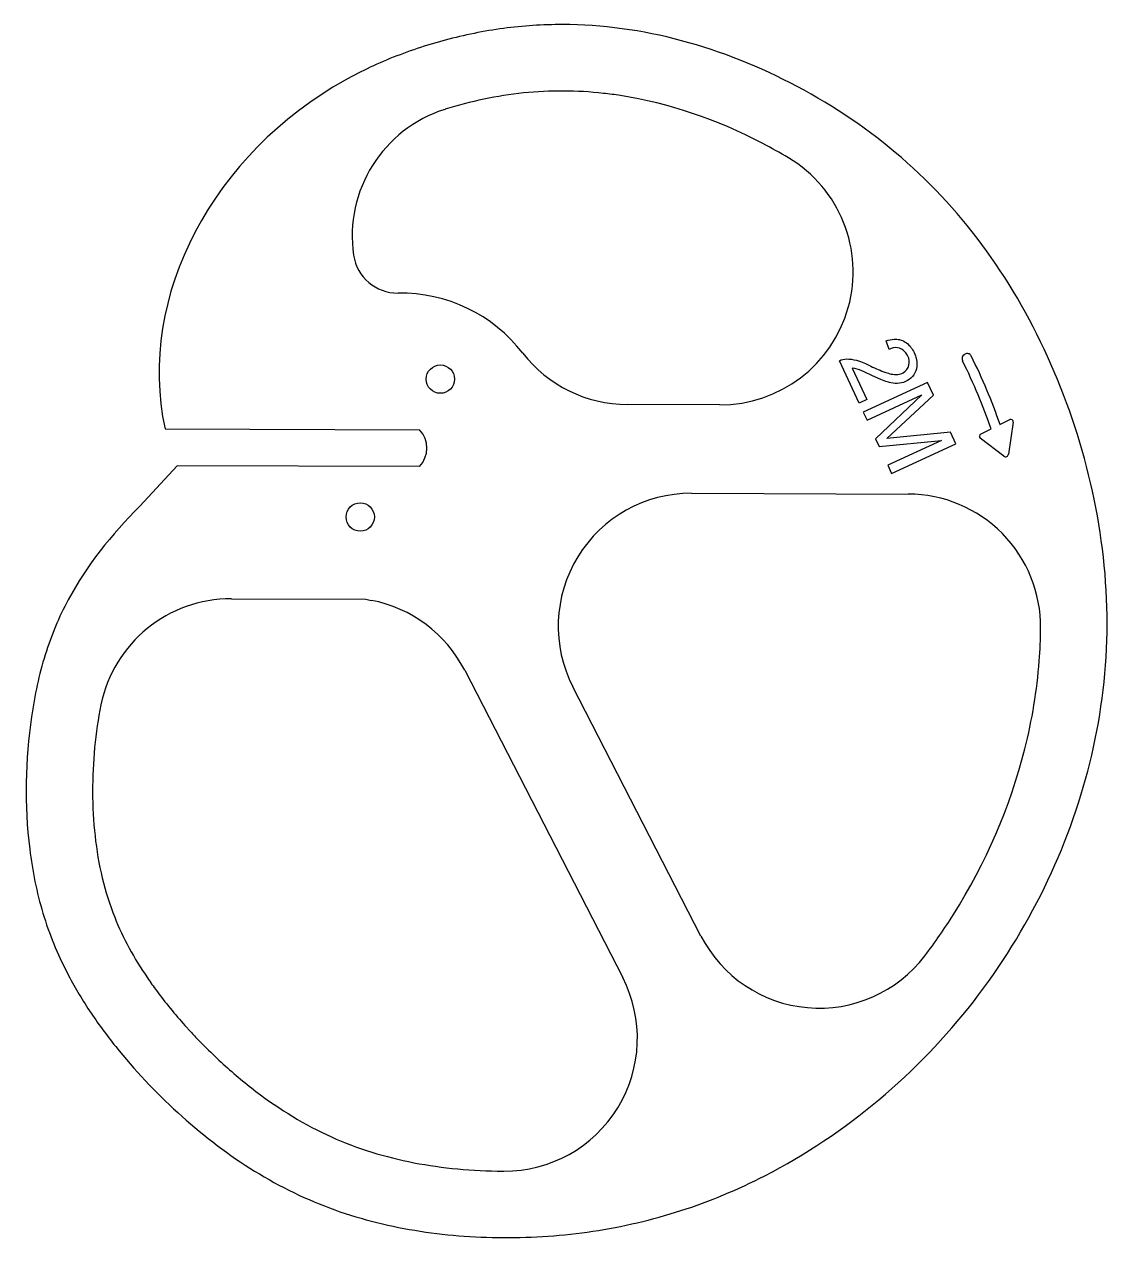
# Model space of a CAD drawing. Header units: millimetres. Extents: x -799 to -555, y -948 to -674.
import ezdxf

# ---------------------------------------------------------------- set-up
doc = ezdxf.new("R2010")
doc.units = ezdxf.units.MM
doc.header["$MEASUREMENT"] = 0

msp = doc.modelspace()

# ---------------------------------------------------------------- linework, layer by layer
for p, q in [((-587.02, -748.42), (-586.87, -748.32)), ((-642.2, -759.72), (-663.09, -759.65)), ((-578.94, -764.17), (-576.71, -763.07)), ((-575.96, -763.61), (-577.03, -770.89)), ((-767.49, -765.17), (-710.01, -765.35)), ((-583.31, -766.34), (-580.95, -765.17)), ((-578.06, -771.31), (-583.4, -767.24)), ((-764.72, -773.47), (-773.19, -782.57)), ((-710.04, -773.65), (-764.72, -773.47)), ((-648.6, -779.7), (-599.67, -779.86)), ((-752.49, -803.51), (-722.14, -803.61)), ((-699.82, -819.62), (-664.14, -889.01)), ((-646.46, -879.65), (-675.38, -823.42))]:
    msp.add_line(p, q)
msp.add_lwpolyline([(-604.66, -745.29, -0.072873), (-602.85, -744.91, -0.068322), (-601.63, -745.01, -0.163829), (-599.26, -746.49, -0.054664), (-598.5, -747.62, -0.047043), (-597.92, -748.98, -0.10809), (-597.72, -751.11, -0.237851), (-599.85, -754.27, -0.190201), (-603.57, -754.75, -0.028688), (-604.72, -754.43), (-605.82, -754.02), (-607.7, -753.21), (-609.59, -752.29), (-610.7, -751.8), (-611.69, -751.5), (-612.33, -751.44), (-609.04, -758.56), (-610.75, -759.35), (-615.19, -749.76, -0.115786), (-613.6, -749.38, -0.075685), (-611.38, -749.67), (-610.43, -749.98), (-609.34, -750.42), (-608.11, -750.99, 0.028932), (-604.73, -752.43, 0.030452), (-603.55, -752.77, 0.072912), (-602.02, -752.87, 0.106236), (-600.79, -752.49, 0.404996), (-599.77, -748.71, 0.078734), (-600.4, -747.74, 0.344499), (-604, -747.21)], format="xyb", close=True)
msp.add_lwpolyline([(-593.96, -757.54), (-595.3, -754.65), (-609.83, -761.37), (-608.97, -763.22), (-596.61, -757.5), (-607.03, -767.42), (-606.22, -769.15), (-592.12, -767.75), (-604.27, -773.37), (-603.42, -775.22), (-588.89, -768.51), (-590.09, -765.92), (-604.53, -767.31)], close=True)
at = {"linetype": 'ByBlock'}
for centre in [(-705.31, -753.93), (-723.41, -785.05)]:
    msp.add_circle(centre, 3.2, dxfattribs=at)
for centre, radius, start, end in [((-695.22, -721.63), 30, 107.5165, 188.2305), ((-642.1, -729.72), 30, -90.1856, 59.142), ((-715.01, -724.49), 10, 188.2305, 270.8308), ((-714.36, -769.49), 35, 37.7942, 90.8308), ((-662.99, -729.65), 30, 217.7942, 269.8144), ((-586.4, -749.32), 1.1, 124.495, 206.473), ((-586.32, -749.12), 0.971, 26.5376, 124.4956), ((-576.48, -763.53), 0.517, -8.3214, 116.3526), ((-714.36, -769.49), 6, -43.9478, 43.5766), ((-583.07, -766.82), 0.53, 116.3526, 232.6475), ((-577.67, -770.79), 0.648, 232.6475, 351.6786), ((-648.7, -809.7), 30, 89.8144, 207.2139), ((-599.76, -809.86), 30, -0.5846, 89.8144), ((-752.59, -833.51), 30, 89.8144, 168.4216), ((-714.36, -769.49), 35, 257.1613, 259.234), ((-726.5, -833.34), 30, 27.2139, 79.234), ((-619.78, -865.93), 30, 207.2139, 322.7158), ((-690.82, -902.73), 30, -90.2515, 27.2139)]:
    msp.add_arc(centre, radius, start, end)
for centre, major_axis, ratio, start_param, end_param in [((-695.02, -771.58), (-106.93, 71.28), 0.758936, 3.92166, 4.0652), ((-683.43, -769.87), (-94.34, 76.35), 0.752268, 4.018189, 4.168194)]:
    msp.add_ellipse(centre, major_axis=major_axis, ratio=ratio, start_param=start_param, end_param=end_param)
for points, knots in [([(-773.19, -782.57), (-779.68, -789.17), (-787.97, -799.39), (-794.91, -815.9), (-798.97, -834.67), (-799.38, -855.26), (-795.5, -874.67), (-790.56, -886.69), (-784.7, -896.57), (-776.76, -907.35), (-764.97, -919.87), (-748.65, -932.64), (-730.54, -941.73), (-711.2, -946.64), (-691.15, -948.22), (-670.82, -946.83), (-650.84, -942.18), (-628.61, -932.91), (-605.57, -917.42), (-584.05, -895.07), (-567.96, -869.11), (-557.61, -840.86), (-553.59, -811.18), (-556.65, -780.85), (-565.83, -751.78), (-580.14, -725.68), (-599.11, -704.25), (-622.7, -687.81), (-649.05, -676.85), (-671.6, -673.38), (-689.46, -674.25), (-702.67, -676.71), (-715.35, -680.74), (-754.23, -698.93), (-773.97, -735.01), (-767.49, -765.17)], [17.814015, 17.814015, 17.814015, 17.814015, 58.274804, 78.505201, 98.735599, 139.196393, 159.426791, 179.657188, 193.14412, 206.631052, 233.604915, 260.578778, 287.552641, 314.526504, 341.500368, 368.474231, 395.448094, 422.421957, 462.882752, 503.343547, 543.804342, 584.265137, 624.725932, 665.186726, 705.647521, 746.108316, 786.569111, 827.029906, 867.490701, 907.951496, 928.181893, 948.41229, 968.642688, 988.873085, 1150.716265, 1150.716265, 1150.716265, 1150.716265]), ([(-626.72, -703.97), (-628.62, -702.83), (-630.56, -701.75), (-632.52, -700.72), (-642.81, -695.35), (-653.75, -691.62), (-664.62, -689.92), (-665.91, -689.72), (-667.19, -689.55), (-668.48, -689.41), (-674.54, -688.73), (-680.56, -688.71), (-686.54, -689.33), (-689.54, -689.64), (-692.52, -690.1), (-695.49, -690.72), (-698.44, -691.34), (-701.4, -692.13), (-704.25, -693.02)], [954.483836, 954.483836, 954.483836, 954.483836, 967.016648, 967.016648, 967.016648, 1032.855993, 1032.855993, 1032.855993, 1040.667007, 1040.667007, 1040.667007, 1077.473433, 1077.473433, 1077.473433, 1095.915097, 1095.915097, 1095.915097, 1114.307286, 1114.307286, 1114.307286, 1114.307286]), ([(-595.91, -884.11), (-593.61, -881.09), (-591.45, -877.97), (-589.43, -874.77), (-582.1, -863.18), (-576.62, -850.48), (-573.33, -837.4), (-571.68, -830.86), (-570.57, -824.22), (-570.07, -817.53), (-569.89, -815.08), (-569.79, -812.62), (-569.76, -810.17)], [578.456727, 578.456727, 578.456727, 578.456727, 598.801405, 598.801405, 598.801405, 672.43774, 672.43774, 672.43774, 709.244496, 709.244496, 709.244496, 722.72609, 722.72609, 722.72609, 722.72609]), ([(-781.98, -827.49), (-782.61, -830.59), (-783.08, -833.81), (-783.39, -837.1), (-783.7, -840.39), (-783.86, -843.76), (-783.85, -847.1), (-783.82, -853.79), (-783.14, -860.4), (-781.68, -866.52), (-780.94, -869.59), (-780.01, -872.53), (-778.86, -875.4), (-776.97, -880.12), (-774.47, -884.66), (-771.43, -889.12), (-770.78, -890.08), (-770.1, -891.03), (-769.4, -891.98), (-767.43, -894.66), (-765.25, -897.31), (-762.98, -899.85), (-762.84, -900), (-762.7, -900.16), (-762.56, -900.32), (-762.41, -900.48), (-762.27, -900.64), (-762.12, -900.8), (-761.83, -901.12), (-761.54, -901.43), (-761.25, -901.74), (-760.67, -902.37), (-760.07, -902.99), (-759.47, -903.61), (-758.26, -904.84), (-757.04, -906.05), (-755.78, -907.23), (-753.28, -909.59), (-750.66, -911.84), (-747.97, -913.94), (-742.6, -918.14), (-736.94, -921.7), (-731.04, -924.48), (-725.12, -927.25), (-718.95, -929.24), (-712.5, -930.57), (-706.07, -931.9), (-699.34, -932.59), (-692.49, -932.71), (-691.98, -932.72), (-691.47, -932.72), (-690.95, -932.72)], [83.275006, 83.275006, 83.275006, 83.275006, 101.699222, 101.699222, 101.699222, 120.105877, 120.105877, 120.105877, 156.92335, 156.92335, 156.92335, 175.318656, 175.318656, 175.318656, 205.62663, 205.62663, 205.62663, 212.137489, 212.137489, 212.137489, 230.547221, 230.547221, 230.547221, 231.697609, 231.697609, 231.697609, 232.848006, 232.848006, 232.848006, 235.148846, 235.148846, 235.148846, 239.75087, 239.75087, 239.75087, 248.957558, 248.957558, 248.957558, 267.375372, 267.375372, 267.375372, 304.210895, 304.210895, 304.210895, 341.100199, 341.100199, 341.100199, 377.882826, 377.882826, 377.882826, 380.637074, 380.637074, 380.637074, 380.637074])]:
    msp.add_open_spline(points, degree=3, knots=knots)

doc.saveas('drawing.dxf')
